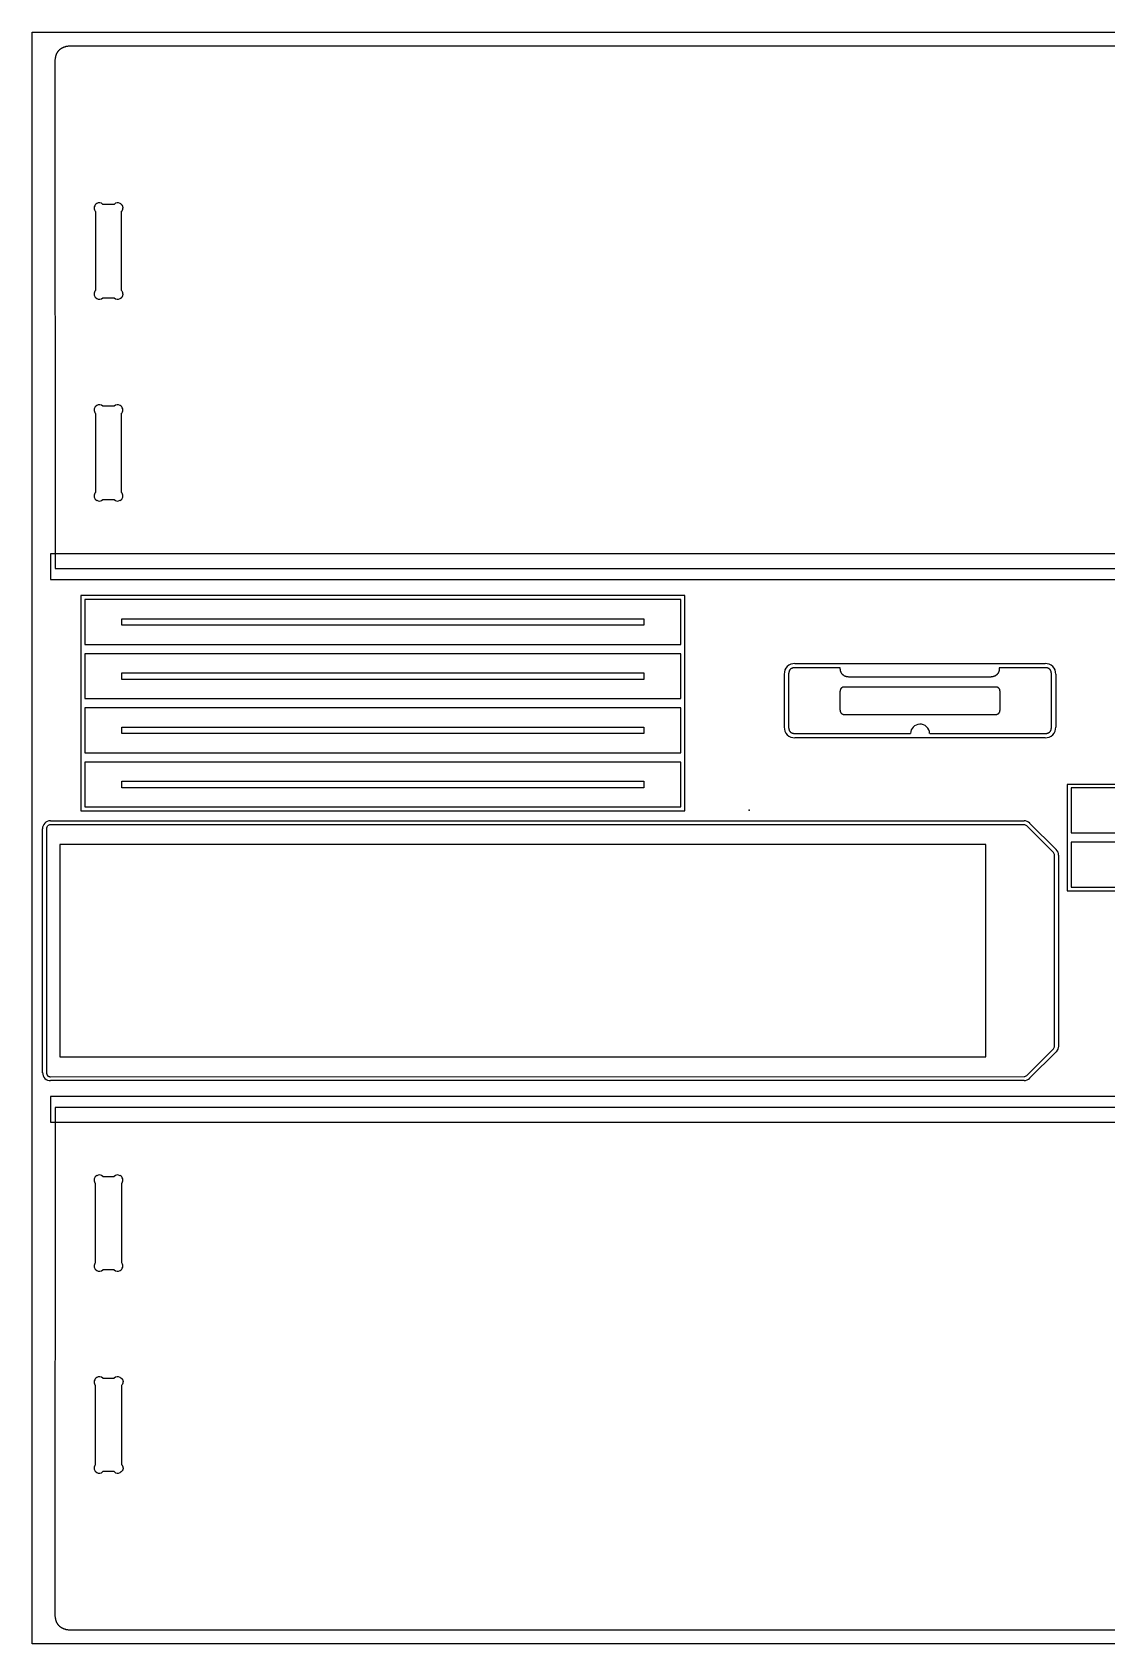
# Model space of a CAD drawing. Extents: x 0 to 2438, y 0 to 1220.
# Drawn here: x 0 to 814, y 0 to 1220 of the extents above; entities that cross this region are included whole.
import ezdxf

# ---------------------------------------------------------------- set-up
doc = ezdxf.new("R2010")
doc.units = 0
doc.header["$MEASUREMENT"] = 0
doc.layers.add('BOARD_FIXINGS', color=6, linetype='CONTINUOUS')
doc.layers.add('PROFILE_-_OUTSIDE', color=18, linetype='CONTINUOUS')

msp = doc.modelspace()

# ---------------------------------------------------------------- linework, layer by layer
at = {"layer": 'BOARD_FIXINGS'}
msp.add_point((542.9, 631), dxfattribs=at)
at = {"layer": 'PROFILE_-_OUTSIDE', "color": 1}
for p, q in [((0, 0), (0, 1220)), ((0, 1220), (2438, 1220)), ((2438, 0), (0, 0))]:
    msp.add_line(p, q, dxfattribs=at)
at = {"layer": 'PROFILE_-_OUTSIDE', "color": 18}
for p, q in [((854.6, 1209.5), (29.8, 1209.5)), ((17.1, 1197), (17.3, 814.1)), ((17.3, 814.1), (867.1, 814.1)), ((491.1, 790.5), (39.9, 790.5)), ((39.9, 790.5), (39.9, 756.5)), ((491.1, 756.5), (491.1, 790.5)), ((39.9, 756.5), (491.1, 756.5)), ((491.1, 749.5), (39.9, 749.5)), ((39.9, 749.5), (39.9, 715.5)), ((491.1, 715.5), (491.1, 749.5)), ((572.7, 734.1), (572.7, 693.9)), ((611.8, 738.8), (577.5, 738.8)), ((767, 738.8), (732.2, 738.8)), ((771.7, 693.9), (771.7, 734.1)), ((725, 731.8), (619, 731.8)), ((39.9, 715.5), (491.1, 715.5)), ((491.1, 708.5), (39.9, 708.5)), ((39.9, 708.5), (39.9, 674.5)), ((491.1, 674.5), (491.1, 708.5)), ((577.5, 689.2), (665, 689.2)), ((679.5, 689.2), (737.7, 689.2)), ((737.7, 689.2), (767, 689.2)), ((39.9, 674.5), (491.1, 674.5)), ((491.1, 667.5), (39.9, 667.5)), ((39.9, 667.5), (39.9, 633.5)), ((491.1, 633.5), (491.1, 667.5)), ((1237.8, 647.9), (786.6, 647.9)), ((786.6, 647.9), (786.6, 613.9)), ((39.9, 633.5), (491.1, 633.5)), ((10.8, 617), (10.9, 432.3)), ((751, 620), (13.8, 620)), ((773.2, 599), (753.1, 619.1)), ((786.6, 613.9), (1237.8, 613.9)), ((1237.8, 606.9), (786.6, 606.9)), ((786.6, 606.9), (786.6, 572.9)), ((774.1, 452.5), (774.1, 596.9)), ((786.6, 572.9), (1237.8, 572.9)), ((753.1, 430.2), (773.2, 450.3)), ((13.9, 429.3), (751, 429.4)), ((17.3, 405.9), (17.1, 23)), ((867.1, 405.9), (17.3, 405.9)), ((29.8, 10.5), (854.6, 10.5))]:
    msp.add_line(p, q, dxfattribs=at)
at = {"layer": 'PROFILE_-_OUTSIDE', "color": 30}
for p, q in [((62, 1089.7), (53.4, 1089.7)), ((47.9, 1084.3), (47.9, 1024.5)), ((67.5, 1024.5), (67.5, 1084.3)), ((53.4, 1019), (62, 1019)), ((48, 931.4), (47.9, 871.6)), ((62.1, 936.9), (53.4, 936.9)), ((67.5, 871.6), (67.5, 931.4)), ((53.4, 866.2), (62.1, 866.2)), ((53.4, 353.8), (62.1, 353.8)), ((48, 288.6), (47.9, 348.4)), ((67.5, 348.4), (67.5, 288.6)), ((62.1, 283.1), (53.4, 283.1)), ((47.9, 135.7), (47.9, 195.5)), ((53.4, 201), (62, 201)), ((67.5, 195.5), (67.5, 135.7)), ((62, 130.3), (53.4, 130.3))]:
    msp.add_line(p, q, dxfattribs=at)
at = {"layer": 'PROFILE_-_OUTSIDE', "color": 4}
for p, q in [((494.1, 793.5), (36.9, 793.5)), ((36.9, 793.5), (36.9, 630.5)), ((494.1, 630.5), (494.1, 793.5)), ((67.8, 771), (67.8, 776)), ((67.8, 776), (463.2, 776)), ((463.2, 771), (67.8, 771)), ((463.2, 776), (463.2, 771)), ((67.8, 730), (67.8, 735)), ((67.8, 735), (463.2, 735)), ((463.2, 735), (463.2, 730)), ((463.2, 730), (67.8, 730)), ((67.8, 689), (67.8, 694)), ((67.8, 694), (463.2, 694)), ((463.2, 689), (67.8, 689)), ((463.2, 694), (463.2, 689)), ((67.8, 648), (67.8, 653)), ((67.8, 653), (463.2, 653)), ((463.2, 648), (67.8, 648)), ((463.2, 653), (463.2, 648)), ((1698.1, 650.9), (783.6, 650.4)), ((783.6, 650.4), (783.6, 569.9)), ((36.9, 630.5), (494.1, 630.5)), ((783.6, 569.9), (1698.1, 569.9))]:
    msp.add_line(p, q, dxfattribs=at)
at = {"layer": 'PROFILE_-_OUTSIDE', "color": 5}
for p, q in [((569.5, 693.9), (569.5, 734.1)), ((577.5, 742.1), (767, 742.1)), ((775, 734.1), (775, 693.9)), ((611.6, 720.6), (611.6, 707.2)), ((729.1, 724.3), (615.4, 724.3)), ((732.8, 707.2), (732.8, 720.6)), ((615.4, 703.5), (729.1, 703.5)), ((767, 685.9), (577.5, 685.9)), ((13.8, 623), (751, 623)), ((7.8, 432.3), (7.8, 617)), ((755.2, 621.3), (775.3, 601.2)), ((722.1, 605), (20.8, 605)), ((20.8, 605), (20.9, 444.3)), ((722.1, 444.4), (722.1, 605)), ((777.1, 596.9), (777.1, 452.5)), ((777.1, 452.5), (776.6, 450.2)), ((20.9, 444.3), (722.1, 444.4)), ((775.3, 448.2), (755.2, 428.1)), ((776.6, 450.2), (775.3, 448.2)), ((751, 426.4), (13.9, 426.3))]:
    msp.add_line(p, q, dxfattribs=at)
at = {"layer": 'PROFILE_-_OUTSIDE', "color": 18}
for points in [[(29.8, 1209.5), (29, 1209.5), (28.2, 1209.5), (27.9, 1209.4), (27.5, 1209.4), (27.2, 1209.4), (26.8, 1209.3), (26.5, 1209.3), (26.1, 1209.2), (25.8, 1209.1), (25.5, 1209.1), (25.2, 1209), (24.9, 1208.9), (24.6, 1208.8), (24.3, 1208.7), (24, 1208.6), (23.7, 1208.5), (23.4, 1208.4), (23.1, 1208.3), (22.9, 1208.2), (22.6, 1208), (22.3, 1207.9), (22.1, 1207.8), (21.9, 1207.6), (21.6, 1207.4), (21.4, 1207.3), (21.2, 1207.1), (20.9, 1206.9), (20.7, 1206.8), (20.5, 1206.6), (20.3, 1206.4), (20.1, 1206.2), (19.9, 1206), (19.7, 1205.8), (19.6, 1205.5), (19.4, 1205.3), (19.2, 1205.1), (19.1, 1204.9), (18.9, 1204.6), (18.8, 1204.4), (18.6, 1204.1), (18.5, 1203.8), (18.4, 1203.6), (18.2, 1203.3), (18.1, 1203), (18, 1202.7), (17.9, 1202.5), (17.8, 1202.2), (17.7, 1201.9), (17.6, 1201.5), (17.6, 1201.2), (17.5, 1200.9), (17.4, 1200.6), (17.4, 1200.2), (17.3, 1199.9), (17.3, 1199.6), (17.2, 1199.2), (17.2, 1198.8), (17.1, 1198.5), (17.1, 1197.7), (17.1, 1197)], [(577.5, 738.8), (577.2, 738.8), (576.9, 738.8), (576.8, 738.8), (576.6, 738.8), (576.5, 738.8), (576.4, 738.7), (576.2, 738.7), (576.1, 738.7), (576, 738.7), (575.9, 738.7), (575.7, 738.6), (575.6, 738.6), (575.5, 738.6), (575.4, 738.5), (575.3, 738.5), (575.2, 738.4), (575.1, 738.4), (575, 738.4), (574.9, 738.3), (574.8, 738.3), (574.7, 738.2), (574.6, 738.2), (574.5, 738.1), (574.4, 738), (574.3, 738), (574.2, 737.9), (574.1, 737.8), (574.1, 737.8), (574, 737.7), (573.9, 737.6), (573.8, 737.6), (573.8, 737.5), (573.7, 737.4), (573.6, 737.3), (573.6, 737.2), (573.5, 737.1), (573.4, 737.1), (573.4, 737), (573.3, 736.9), (573.3, 736.8), (573.2, 736.7), (573.2, 736.6), (573.1, 736.5), (573.1, 736.4), (573.1, 736.3), (573, 736.1), (573, 736), (573, 735.9), (572.9, 735.8), (572.9, 735.7), (572.9, 735.6), (572.8, 735.4), (572.8, 735.3), (572.8, 735.2), (572.8, 735.1), (572.8, 734.9), (572.8, 734.8), (572.7, 734.6), (572.7, 734.4), (572.7, 734.1)], [(619, 731.8), (618.6, 731.8), (618.2, 731.8), (617.9, 731.9), (617.7, 731.9), (617.5, 731.9), (617.4, 731.9), (617.2, 732), (617, 732), (616.8, 732), (616.6, 732.1), (616.4, 732.1), (616.3, 732.2), (616.1, 732.2), (615.9, 732.3), (615.8, 732.3), (615.6, 732.4), (615.4, 732.4), (615.3, 732.5), (615.1, 732.6), (615, 732.6), (614.8, 732.7), (614.7, 732.8), (614.6, 732.9), (614.4, 733), (614.3, 733.1), (614.2, 733.2), (614, 733.3), (613.9, 733.4), (613.8, 733.5), (613.7, 733.6), (613.6, 733.7), (613.5, 733.8), (613.4, 733.9), (613.3, 734), (613.2, 734.2), (613.1, 734.3), (613, 734.4), (612.9, 734.6), (612.8, 734.7), (612.7, 734.8), (612.6, 735), (612.6, 735.1), (612.5, 735.3), (612.4, 735.4), (612.4, 735.6), (612.3, 735.8), (612.2, 735.9), (612.2, 736.1), (612.1, 736.3), (612.1, 736.4), (612, 736.6), (612, 736.8), (612, 737), (611.9, 737.2), (611.9, 737.4), (611.9, 737.6), (611.8, 737.8), (611.8, 738), (611.8, 738.4), (611.8, 738.8)], [(732.2, 738.8), (732.2, 738.4), (732.2, 738), (732.2, 737.8), (732.1, 737.6), (732.1, 737.4), (732.1, 737.2), (732, 737), (732, 736.8), (732, 736.6), (731.9, 736.4), (731.9, 736.3), (731.8, 736.1), (731.8, 735.9), (731.7, 735.8), (731.6, 735.6), (731.6, 735.4), (731.5, 735.3), (731.4, 735.1), (731.4, 735), (731.3, 734.8), (731.2, 734.7), (731.1, 734.6), (731, 734.4), (730.9, 734.3), (730.8, 734.2), (730.7, 734), (730.6, 733.9), (730.5, 733.8), (730.4, 733.7), (730.3, 733.6), (730.2, 733.5), (730.1, 733.4), (730, 733.3), (729.8, 733.2), (729.7, 733.1), (729.6, 733), (729.4, 732.9), (729.3, 732.8), (729.2, 732.7), (729, 732.6), (728.9, 732.6), (728.7, 732.5), (728.6, 732.4), (728.4, 732.4), (728.2, 732.3), (728.1, 732.3), (727.9, 732.2), (727.7, 732.2), (727.6, 732.1), (727.4, 732.1), (727.2, 732), (727, 732), (726.8, 732), (726.6, 731.9), (726.5, 731.9), (726.3, 731.9), (726.1, 731.9), (725.8, 731.8), (725.4, 731.8), (725, 731.8)], [(771.7, 734.1), (771.7, 734.4), (771.7, 734.6), (771.7, 734.8), (771.7, 734.9), (771.6, 735.1), (771.6, 735.2), (771.6, 735.3), (771.6, 735.4), (771.6, 735.6), (771.5, 735.7), (771.5, 735.8), (771.5, 735.9), (771.4, 736), (771.4, 736.1), (771.4, 736.3), (771.3, 736.4), (771.3, 736.5), (771.2, 736.6), (771.2, 736.7), (771.1, 736.8), (771.1, 736.9), (771, 737), (771, 737.1), (770.9, 737.1), (770.9, 737.2), (770.8, 737.3), (770.7, 737.4), (770.7, 737.5), (770.6, 737.6), (770.5, 737.6), (770.4, 737.7), (770.4, 737.8), (770.3, 737.8), (770.2, 737.9), (770.1, 738), (770, 738), (769.9, 738.1), (769.9, 738.2), (769.8, 738.2), (769.7, 738.3), (769.6, 738.3), (769.5, 738.4), (769.4, 738.4), (769.3, 738.4), (769.1, 738.5), (769, 738.5), (768.9, 738.6), (768.8, 738.6), (768.7, 738.6), (768.6, 738.7), (768.4, 738.7), (768.3, 738.7), (768.2, 738.7), (768.1, 738.7), (767.9, 738.8), (767.8, 738.8), (767.7, 738.8), (767.5, 738.8), (767.2, 738.8), (767, 738.8)], [(572.7, 693.9), (572.7, 693.6), (572.7, 693.3), (572.8, 693.2), (572.8, 693.1), (572.8, 692.9), (572.8, 692.8), (572.8, 692.7), (572.8, 692.5), (572.9, 692.4), (572.9, 692.3), (572.9, 692.2), (573, 692.1), (573, 692), (573, 691.8), (573.1, 691.7), (573.1, 691.6), (573.1, 691.5), (573.2, 691.4), (573.2, 691.3), (573.3, 691.2), (573.3, 691.1), (573.4, 691), (573.4, 690.9), (573.5, 690.8), (573.6, 690.8), (573.6, 690.7), (573.7, 690.6), (573.8, 690.5), (573.8, 690.4), (573.9, 690.4), (574, 690.3), (574.1, 690.2), (574.1, 690.1), (574.2, 690.1), (574.3, 690), (574.4, 690), (574.5, 689.9), (574.6, 689.8), (574.7, 689.8), (574.8, 689.7), (574.9, 689.7), (575, 689.6), (575.1, 689.6), (575.2, 689.5), (575.3, 689.5), (575.4, 689.5), (575.5, 689.4), (575.6, 689.4), (575.7, 689.4), (575.9, 689.3), (576, 689.3), (576.1, 689.3), (576.2, 689.3), (576.4, 689.2), (576.5, 689.2), (576.6, 689.2), (576.8, 689.2), (576.9, 689.2), (577.2, 689.2), (577.5, 689.2)], [(767, 689.2), (767.2, 689.2), (767.5, 689.2), (767.7, 689.2), (767.8, 689.2), (767.9, 689.2), (768.1, 689.2), (768.2, 689.3), (768.3, 689.3), (768.4, 689.3), (768.6, 689.3), (768.7, 689.4), (768.8, 689.4), (768.9, 689.4), (769, 689.5), (769.1, 689.5), (769.3, 689.5), (769.4, 689.6), (769.5, 689.6), (769.6, 689.7), (769.7, 689.7), (769.8, 689.8), (769.9, 689.8), (769.9, 689.9), (770, 690), (770.1, 690), (770.2, 690.1), (770.3, 690.1), (770.4, 690.2), (770.4, 690.3), (770.5, 690.4), (770.6, 690.4), (770.7, 690.5), (770.7, 690.6), (770.8, 690.7), (770.9, 690.8), (770.9, 690.8), (771, 690.9), (771, 691), (771.1, 691.1), (771.1, 691.2), (771.2, 691.3), (771.2, 691.4), (771.3, 691.5), (771.3, 691.6), (771.4, 691.7), (771.4, 691.8), (771.4, 692), (771.5, 692.1), (771.5, 692.2), (771.5, 692.3), (771.6, 692.4), (771.6, 692.5), (771.6, 692.7), (771.6, 692.8), (771.6, 692.9), (771.7, 693.1), (771.7, 693.2), (771.7, 693.3), (771.7, 693.6), (771.7, 693.9)], [(10.9, 432.3), (10.9, 432.1), (10.9, 432), (10.9, 431.9), (10.9, 431.8), (10.9, 431.7), (10.9, 431.6), (10.9, 431.5), (11, 431.5), (11, 431.4), (11, 431.3), (11, 431.2), (11, 431.2), (11, 431.1), (11.1, 431), (11.1, 430.9), (11.1, 430.9), (11.1, 430.8), (11.2, 430.7), (11.2, 430.7), (11.2, 430.6), (11.3, 430.6), (11.3, 430.5), (11.3, 430.4), (11.4, 430.4), (11.4, 430.3), (11.5, 430.3), (11.5, 430.2), (11.5, 430.2), (11.6, 430.1), (11.6, 430.1), (11.7, 430), (11.7, 430), (11.8, 429.9), (11.8, 429.9), (11.9, 429.9), (11.9, 429.8), (12, 429.8), (12.1, 429.7), (12.1, 429.7), (12.2, 429.7), (12.2, 429.6), (12.3, 429.6), (12.4, 429.6), (12.4, 429.6), (12.5, 429.5), (12.6, 429.5), (12.6, 429.5), (12.7, 429.5), (12.8, 429.4), (12.9, 429.4), (12.9, 429.4), (13, 429.4), (13.1, 429.4), (13.2, 429.4), (13.3, 429.4), (13.3, 429.3), (13.4, 429.3), (13.5, 429.3), (13.7, 429.3), (13.9, 429.3)], [(17.1, 23), (17.1, 22.3), (17.1, 21.5), (17.2, 21.2), (17.2, 20.8), (17.3, 20.4), (17.3, 20.1), (17.4, 19.8), (17.4, 19.4), (17.5, 19.1), (17.6, 18.8), (17.6, 18.5), (17.7, 18.1), (17.8, 17.8), (17.9, 17.5), (18, 17.3), (18.1, 17), (18.2, 16.7), (18.4, 16.4), (18.5, 16.2), (18.6, 15.9), (18.8, 15.6), (18.9, 15.4), (19.1, 15.1), (19.2, 14.9), (19.4, 14.7), (19.6, 14.5), (19.7, 14.2), (19.9, 14), (20.1, 13.8), (20.3, 13.6), (20.5, 13.4), (20.7, 13.2), (20.9, 13.1), (21.2, 12.9), (21.4, 12.7), (21.6, 12.6), (21.9, 12.4), (22.1, 12.2), (22.3, 12.1), (22.6, 12), (22.9, 11.8), (23.1, 11.7), (23.4, 11.6), (23.7, 11.5), (24, 11.4), (24.3, 11.3), (24.6, 11.2), (24.9, 11.1), (25.2, 11), (25.5, 10.9), (25.8, 10.9), (26.1, 10.8), (26.5, 10.7), (26.8, 10.7), (27.2, 10.6), (27.5, 10.6), (27.9, 10.6), (28.2, 10.5), (29, 10.5), (29.8, 10.5)]]:
    msp.add_lwpolyline(points, dxfattribs=at)
at = {"layer": 'PROFILE_-_OUTSIDE', "color": 30}
for points in [[(68.1, 1084.9), (68.2, 1085.1), (68.3, 1085.3), (68.3, 1085.4), (68.4, 1085.5), (68.4, 1085.6), (68.5, 1085.7), (68.5, 1085.8), (68.5, 1085.9), (68.6, 1086), (68.6, 1086.1), (68.6, 1086.2), (68.7, 1086.3), (68.7, 1086.4), (68.7, 1086.5), (68.7, 1086.6), (68.7, 1086.7), (68.7, 1086.8), (68.8, 1086.9), (68.8, 1087), (68.8, 1087.1), (68.8, 1087.2), (68.8, 1087.2), (68.8, 1087.3), (68.8, 1087.4), (68.8, 1087.5), (68.7, 1087.6), (68.7, 1087.7), (68.7, 1087.8), (68.7, 1087.9), (68.7, 1087.9), (68.7, 1088), (68.6, 1088.1), (68.6, 1088.2), (68.6, 1088.3), (68.5, 1088.4), (68.5, 1088.4), (68.5, 1088.5), (68.4, 1088.6), (68.4, 1088.7), (68.3, 1088.7), (68.3, 1088.8), (68.2, 1088.9), (68.2, 1089), (68.1, 1089), (68, 1089.1), (68, 1089.2), (67.9, 1089.3), (67.8, 1089.3), (67.8, 1089.4), (67.7, 1089.5), (67.6, 1089.5), (67.5, 1089.6), (67.5, 1089.7), (67.4, 1089.8), (67.3, 1089.8), (67.2, 1089.9), (67.1, 1089.9), (67, 1090), (66.8, 1090.1), (66.6, 1090.3)], [(66.6, 1018.5), (66.8, 1018.6), (67, 1018.7), (67.1, 1018.8), (67.2, 1018.8), (67.3, 1018.9), (67.4, 1019), (67.5, 1019), (67.5, 1019.1), (67.6, 1019.2), (67.7, 1019.2), (67.8, 1019.3), (67.8, 1019.4), (67.9, 1019.5), (68, 1019.5), (68, 1019.6), (68.1, 1019.7), (68.2, 1019.8), (68.2, 1019.8), (68.3, 1019.9), (68.3, 1020), (68.4, 1020.1), (68.4, 1020.1), (68.5, 1020.2), (68.5, 1020.3), (68.5, 1020.4), (68.6, 1020.5), (68.6, 1020.5), (68.6, 1020.6), (68.7, 1020.7), (68.7, 1020.8), (68.7, 1020.9), (68.7, 1021), (68.7, 1021), (68.7, 1021.1), (68.8, 1021.2), (68.8, 1021.3), (68.8, 1021.4), (68.8, 1021.5), (68.8, 1021.6), (68.8, 1021.7), (68.8, 1021.7), (68.8, 1021.8), (68.7, 1021.9), (68.7, 1022), (68.7, 1022.1), (68.7, 1022.2), (68.7, 1022.3), (68.7, 1022.4), (68.6, 1022.5), (68.6, 1022.6), (68.6, 1022.7), (68.5, 1022.8), (68.5, 1022.9), (68.5, 1023), (68.4, 1023.1), (68.4, 1023.2), (68.3, 1023.3), (68.3, 1023.4), (68.2, 1023.6), (68.1, 1023.8)], [(66.6, 201.5), (66.8, 201.4), (67, 201.3), (67.1, 201.2), (67.2, 201.2), (67.3, 201.1), (67.4, 201), (67.5, 201), (67.5, 200.9), (67.6, 200.8), (67.7, 200.8), (67.8, 200.7), (67.8, 200.6), (67.9, 200.5), (68, 200.5), (68, 200.4), (68.1, 200.3), (68.2, 200.2), (68.2, 200.2), (68.3, 200.1), (68.3, 200), (68.4, 199.9), (68.4, 199.9), (68.5, 199.8), (68.5, 199.7), (68.5, 199.6), (68.6, 199.5), (68.6, 199.5), (68.6, 199.4), (68.7, 199.3), (68.7, 199.2), (68.7, 199.1), (68.7, 199), (68.7, 199), (68.7, 198.9), (68.8, 198.8), (68.8, 198.7), (68.8, 198.6), (68.8, 198.5), (68.8, 198.4), (68.8, 198.3), (68.8, 198.3), (68.8, 198.2), (68.7, 198.1), (68.7, 198), (68.7, 197.9), (68.7, 197.8), (68.7, 197.7), (68.7, 197.6), (68.6, 197.5), (68.6, 197.4), (68.6, 197.3), (68.5, 197.2), (68.5, 197.1), (68.5, 197), (68.4, 196.9), (68.4, 196.8), (68.3, 196.7), (68.3, 196.6), (68.2, 196.4), (68.1, 196.2)], [(68.1, 135.1), (68.2, 134.9), (68.3, 134.7), (68.3, 134.6), (68.4, 134.5), (68.4, 134.4), (68.5, 134.3), (68.5, 134.2), (68.5, 134.1), (68.6, 134), (68.6, 133.9), (68.6, 133.8), (68.7, 133.7), (68.7, 133.6), (68.7, 133.5), (68.7, 133.4), (68.7, 133.3), (68.7, 133.2), (68.8, 133.1), (68.8, 133), (68.8, 132.9), (68.8, 132.8), (68.8, 132.8), (68.8, 132.7), (68.8, 132.6), (68.8, 132.5), (68.7, 132.4), (68.7, 132.3), (68.7, 132.2), (68.7, 132.1), (68.7, 132.1), (68.7, 132), (68.6, 131.9), (68.6, 131.8), (68.6, 131.7), (68.5, 131.6), (68.5, 131.6), (68.5, 131.5), (68.4, 131.4), (68.4, 131.3), (68.3, 131.3), (68.3, 131.2), (68.2, 131.1), (68.2, 131), (68.1, 131), (68, 130.9), (68, 130.8), (67.9, 130.7), (67.8, 130.7), (67.8, 130.6), (67.7, 130.5), (67.6, 130.5), (67.5, 130.4), (67.5, 130.3), (67.4, 130.2), (67.3, 130.2), (67.2, 130.1), (67.1, 130.1), (67, 130), (66.8, 129.9), (66.6, 129.7)]]:
    msp.add_lwpolyline(points, dxfattribs=at)
at = {"layer": 'PROFILE_-_OUTSIDE', "color": 3}
for points in [[(13.9, 805.8), (873.3, 805.8), (873.3, 825.1), (13.9, 825.1), (13.9, 805.8)], [(13.9, 394.9), (873.3, 394.9), (873.3, 414.2), (13.9, 414.2), (13.9, 394.9)]]:
    msp.add_lwpolyline(points, dxfattribs=at)
at = {"layer": 'PROFILE_-_OUTSIDE', "color": 5}
for points in [[(615.4, 724.3), (615.1, 724.3), (614.9, 724.3), (614.8, 724.3), (614.7, 724.3), (614.6, 724.3), (614.5, 724.3), (614.4, 724.3), (614.3, 724.3), (614.2, 724.2), (614.1, 724.2), (614, 724.2), (613.9, 724.2), (613.8, 724.1), (613.7, 724.1), (613.7, 724.1), (613.6, 724.1), (613.5, 724), (613.4, 724), (613.3, 723.9), (613.2, 723.9), (613.2, 723.9), (613.1, 723.8), (613, 723.8), (613, 723.7), (612.9, 723.7), (612.8, 723.6), (612.8, 723.6), (612.7, 723.5), (612.6, 723.5), (612.6, 723.4), (612.5, 723.4), (612.5, 723.3), (612.4, 723.2), (612.3, 723.2), (612.3, 723.1), (612.2, 723), (612.2, 723), (612.2, 722.9), (612.1, 722.8), (612.1, 722.7), (612, 722.7), (612, 722.6), (612, 722.5), (611.9, 722.4), (611.9, 722.3), (611.9, 722.2), (611.8, 722.2), (611.8, 722.1), (611.8, 722), (611.8, 721.9), (611.7, 721.8), (611.7, 721.7), (611.7, 721.6), (611.7, 721.5), (611.7, 721.4), (611.7, 721.3), (611.7, 721.2), (611.6, 721.1), (611.6, 720.8), (611.6, 720.6)], [(732.8, 720.6), (732.8, 720.8), (732.8, 721.1), (732.8, 721.2), (732.8, 721.3), (732.8, 721.4), (732.7, 721.5), (732.7, 721.6), (732.7, 721.7), (732.7, 721.8), (732.7, 721.9), (732.6, 722), (732.6, 722.1), (732.6, 722.2), (732.6, 722.2), (732.5, 722.3), (732.5, 722.4), (732.5, 722.5), (732.4, 722.6), (732.4, 722.7), (732.4, 722.7), (732.3, 722.8), (732.3, 722.9), (732.2, 723), (732.2, 723), (732.1, 723.1), (732.1, 723.2), (732, 723.2), (732, 723.3), (731.9, 723.4), (731.9, 723.4), (731.8, 723.5), (731.7, 723.5), (731.7, 723.6), (731.6, 723.6), (731.5, 723.7), (731.5, 723.7), (731.4, 723.8), (731.3, 723.8), (731.3, 723.9), (731.2, 723.9), (731.1, 723.9), (731, 724), (730.9, 724), (730.9, 724.1), (730.8, 724.1), (730.7, 724.1), (730.6, 724.1), (730.5, 724.2), (730.4, 724.2), (730.3, 724.2), (730.2, 724.2), (730.1, 724.3), (730, 724.3), (729.9, 724.3), (729.8, 724.3), (729.7, 724.3), (729.6, 724.3), (729.5, 724.3), (729.3, 724.3), (729.1, 724.3)], [(611.6, 707.2), (611.6, 707), (611.6, 706.8), (611.7, 706.7), (611.7, 706.6), (611.7, 706.5), (611.7, 706.4), (611.7, 706.3), (611.7, 706.2), (611.7, 706.1), (611.8, 706), (611.8, 705.9), (611.8, 705.8), (611.8, 705.7), (611.9, 705.6), (611.9, 705.5), (611.9, 705.4), (612, 705.4), (612, 705.3), (612, 705.2), (612.1, 705.1), (612.1, 705), (612.2, 705), (612.2, 704.9), (612.2, 704.8), (612.3, 704.8), (612.3, 704.7), (612.4, 704.6), (612.5, 704.6), (612.5, 704.5), (612.6, 704.4), (612.6, 704.4), (612.7, 704.3), (612.8, 704.3), (612.8, 704.2), (612.9, 704.2), (613, 704.1), (613, 704.1), (613.1, 704), (613.2, 704), (613.2, 703.9), (613.3, 703.9), (613.4, 703.9), (613.5, 703.8), (613.6, 703.8), (613.7, 703.8), (613.7, 703.7), (613.8, 703.7), (613.9, 703.7), (614, 703.7), (614.1, 703.6), (614.2, 703.6), (614.3, 703.6), (614.4, 703.6), (614.5, 703.6), (614.6, 703.5), (614.7, 703.5), (614.8, 703.5), (614.9, 703.5), (615.1, 703.5), (615.4, 703.5)], [(729.1, 703.5), (729.3, 703.5), (729.5, 703.5), (729.6, 703.5), (729.7, 703.5), (729.8, 703.5), (729.9, 703.6), (730, 703.6), (730.1, 703.6), (730.2, 703.6), (730.3, 703.6), (730.4, 703.7), (730.5, 703.7), (730.6, 703.7), (730.7, 703.7), (730.8, 703.8), (730.9, 703.8), (730.9, 703.8), (731, 703.9), (731.1, 703.9), (731.2, 703.9), (731.3, 704), (731.3, 704), (731.4, 704.1), (731.5, 704.1), (731.5, 704.2), (731.6, 704.2), (731.7, 704.3), (731.7, 704.3), (731.8, 704.4), (731.9, 704.4), (731.9, 704.5), (732, 704.6), (732, 704.6), (732.1, 704.7), (732.1, 704.8), (732.2, 704.8), (732.2, 704.9), (732.3, 705), (732.3, 705), (732.4, 705.1), (732.4, 705.2), (732.4, 705.3), (732.5, 705.4), (732.5, 705.4), (732.5, 705.5), (732.6, 705.6), (732.6, 705.7), (732.6, 705.8), (732.6, 705.9), (732.7, 706), (732.7, 706.1), (732.7, 706.2), (732.7, 706.3), (732.7, 706.4), (732.8, 706.5), (732.8, 706.6), (732.8, 706.7), (732.8, 706.8), (732.8, 707), (732.8, 707.2)]]:
    msp.add_lwpolyline(points, dxfattribs=at)
at = {"layer": 'PROFILE_-_OUTSIDE', "color": 30}
for centre, radius, start, end in [((50.8, 1086.9), 3.93, 119.9872, 209.9888), ((50.8, 1087.5), 3.37, 40.1845, 126.0635), ((64.6, 1087.5), 3.37, 53.9043, 139.8406), ((49, 1085.8), 1.86, 207.63, 233.7646), ((66.4, 1085.7), 1.81, 305.5046, 332.4224), ((50.8, 1021.9), 3.93, 150.013, 240.0118), ((49.1, 1023), 1.87, 126.5139, 152.3896), ((50.8, 1021.2), 3.37, 233.9301, 319.8116), ((64.6, 1021.2), 3.37, 220.1646, 306.0986), ((66.5, 1023), 1.8, 27.5678, 54.8142), ((50.8, 934), 3.93, 119.9916, 209.9847), ((49, 932.9), 1.86, 207.6263, 233.7975), ((50.8, 934.7), 3.37, 40.1854, 126.0629), ((64.6, 934.7), 3.37, 53.9022, 139.8435), ((64.7, 934), 3.93, 329.9859, 59.987), ((66.4, 932.9), 1.81, 305.5065, 332.4239), ((50.8, 869), 3.93, 150.0131, 240.0114), ((49.1, 870.1), 1.87, 126.5277, 152.385), ((64.7, 869), 3.93, 300.0133, 30.0132), ((66.5, 870.2), 1.79, 27.5414, 54.8403), ((50.8, 868.4), 3.37, 233.9302, 319.8115), ((64.6, 868.4), 3.37, 220.1651, 306.098), ((50.8, 351), 3.93, 119.9895, 209.9855), ((50.8, 351.6), 3.37, 40.1868, 126.0726), ((64.6, 351.6), 3.37, 53.9006, 139.8344), ((64.7, 351), 3.93, 329.9846, 59.9904), ((49.1, 349.9), 1.87, 207.6243, 233.4815), ((66.5, 349.8), 1.79, 305.1744, 332.467), ((50.8, 286), 3.93, 150.0138, 240.0093), ((49, 287.1), 1.85, 126.1869, 152.3906), ((50.8, 285.3), 3.37, 233.9382, 319.8229), ((64.6, 285.3), 3.37, 220.1499, 306.1047), ((64.7, 286), 3.93, 300.0126, 30.014), ((66.5, 287.1), 1.81, 27.5313, 54.5536), ((50.8, 198.1), 3.93, 119.9852, 209.9895), ((49.1, 197), 1.87, 207.6195, 233.4937), ((50.8, 198.8), 3.37, 40.1861, 126.0728), ((64.6, 198.8), 3.37, 53.8988, 139.8359), ((66.5, 197), 1.8, 305.1954, 332.4446), ((50.8, 133.1), 3.93, 150.0136, 240.0099), ((49, 134.2), 1.86, 126.2219, 152.3845), ((66.5, 134.3), 1.81, 27.5345, 54.5527), ((50.8, 132.5), 3.37, 233.9383, 319.8231), ((64.6, 132.5), 3.37, 220.1543, 306.1008)]:
    msp.add_arc(centre, radius, start, end, dxfattribs=at)
at = {"layer": 'PROFILE_-_OUTSIDE', "color": 5}
for centre, radius, start, end in [((577.1, 734.4), 7.68, 87.5662, 182.4363), ((767.3, 734.4), 7.68, 357.5659, 92.4341), ((577.1, 693.6), 7.68, 177.564, 272.436), ((767.3, 693.6), 7.68, 267.5637, 2.4338), ((13.7, 617.1), 5.93, 89.709, 135.3189), ((751, 617.1), 5.93, 44.705, 90.2895), ((13.7, 617), 5.93, 134.731, 180.3), ((771.2, 597), 5.93, 359.7129, 45.2925), ((13.7, 432.2), 5.84, 178.4398, 272.1571), ((751, 432.3), 5.93, 269.7116, 315.2889)]:
    msp.add_arc(centre, radius, start, end, dxfattribs=at)
at = {"layer": 'PROFILE_-_OUTSIDE', "color": 18}
for centre, radius, start, end in [((672.2, 688.9), 7.25, 91.9755, 178.0247), ((672.2, 688.9), 7.25, 1.9749, 91.9792), ((13.7, 617), 2.89, 134.1331, 180.9372), ((13.7, 617.1), 2.89, 89.098, 135.9035), ((751, 617.1), 2.89, 44.1, 90.9109), ((771.2, 597), 2.89, 359.101, 45.8949), ((771.2, 452.4), 2.89, 314.1002, 0.9039), ((751, 432.3), 2.89, 269.0986, 315.9068)]:
    msp.add_arc(centre, radius, start, end, dxfattribs=at)

doc.saveas('drawing.dxf')
